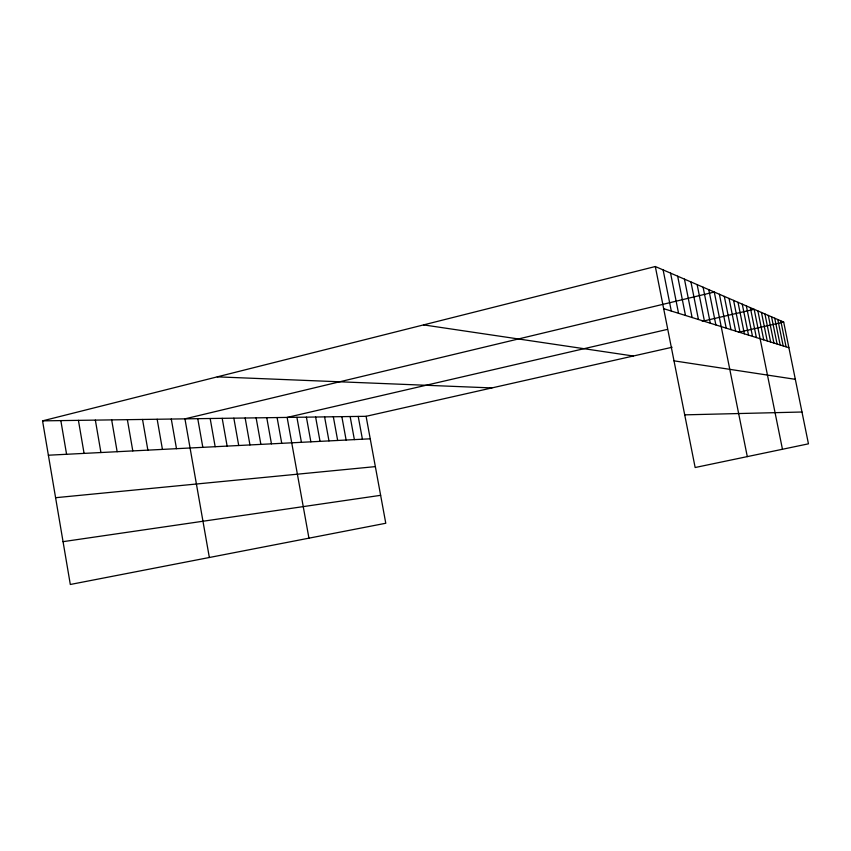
<?xml version="1.0" encoding="UTF-8"?>
<svg xmlns="http://www.w3.org/2000/svg" width="851" height="851" viewBox="0 0 851 851"><rect width="100%" height="100%" fill="white"/><g stroke="black" fill="none" stroke-linecap="round" stroke-linejoin="round"><path stroke-width="1.28" d="M42.55 420.862L366.09 416.309L385.78 523.259L70.314 584.477L42.55 420.862L655.313 266.523L783.686 322.082L808.45 443.828L695.15 467.518L655.313 266.523M666.854 329.518L287.138 417.426L308.945 538.172M702.277 321.316L754.167 309.307L782.463 449.264M366.09 416.309L672.099 347.261M738.413 332.305L783.686 322.082M63.048 541.661L380.631 495.325M55.592 497.707L375.355 466.614M48.379 455.211L370.238 438.808M684.715 414.852L801.972 412.012M217.271 376.855L491.899 387.928M423.575 324.891L633.325 356.016M674.003 360.845L795.323 379.323M663.663 308.668L788.888 347.687M780.782 320.827L786.069 346.804M777.803 319.54L783.165 345.9M774.729 318.21L780.165 344.963M771.57 316.838L777.08 344.006M768.304 315.423L773.899 343.017M764.932 313.966L770.612 341.996M761.464 312.466L767.23 340.932M757.869 310.913L763.73 339.847M750.327 307.647L756.369 337.549M746.359 305.935L752.507 336.347M742.263 304.158L748.508 335.103M738.008 302.318L744.359 333.815M733.605 300.414L740.062 332.475M729.041 298.435L735.615 331.082M724.307 296.382L730.988 329.645M719.393 294.255L726.201 328.146M747.295 456.615L714.276 292.042L184.944 418.862L209.346 557.501M708.798 289.67L715.872 324.933M703.096 287.202L710.298 323.199M697.15 284.628L704.49 321.391M690.938 281.936L698.437 319.497M684.449 279.128L692.108 317.529M677.662 276.192L685.481 315.466M670.556 273.118L678.555 313.306M663.12 269.895L671.29 311.04M358.218 416.426L362.409 439.212M350.144 416.533L354.367 439.616M341.847 416.65L346.123 440.041M333.337 416.767L337.666 440.467M324.593 416.894L328.975 440.914M315.615 417.022L320.04 441.371M306.392 417.15L310.87 441.839M296.903 417.288L301.424 442.318M277.096 417.564L281.734 443.318M266.757 417.703L271.458 443.85M256.119 417.852L260.874 444.382M245.152 418.011L249.96 444.945M233.844 418.171L238.716 445.509M222.196 418.33L227.132 446.105M210.165 418.501L215.165 446.711M197.762 418.681L202.825 447.339M171.285 419.054L176.487 448.69M157.158 419.245L162.435 449.402M142.532 419.458L147.872 450.147M127.373 419.671L132.799 450.913M111.662 419.883L117.151 451.711M95.355 420.117L100.929 452.541M78.42 420.351L84.079 453.392M60.836 420.607L66.58 454.285"/></g></svg>
